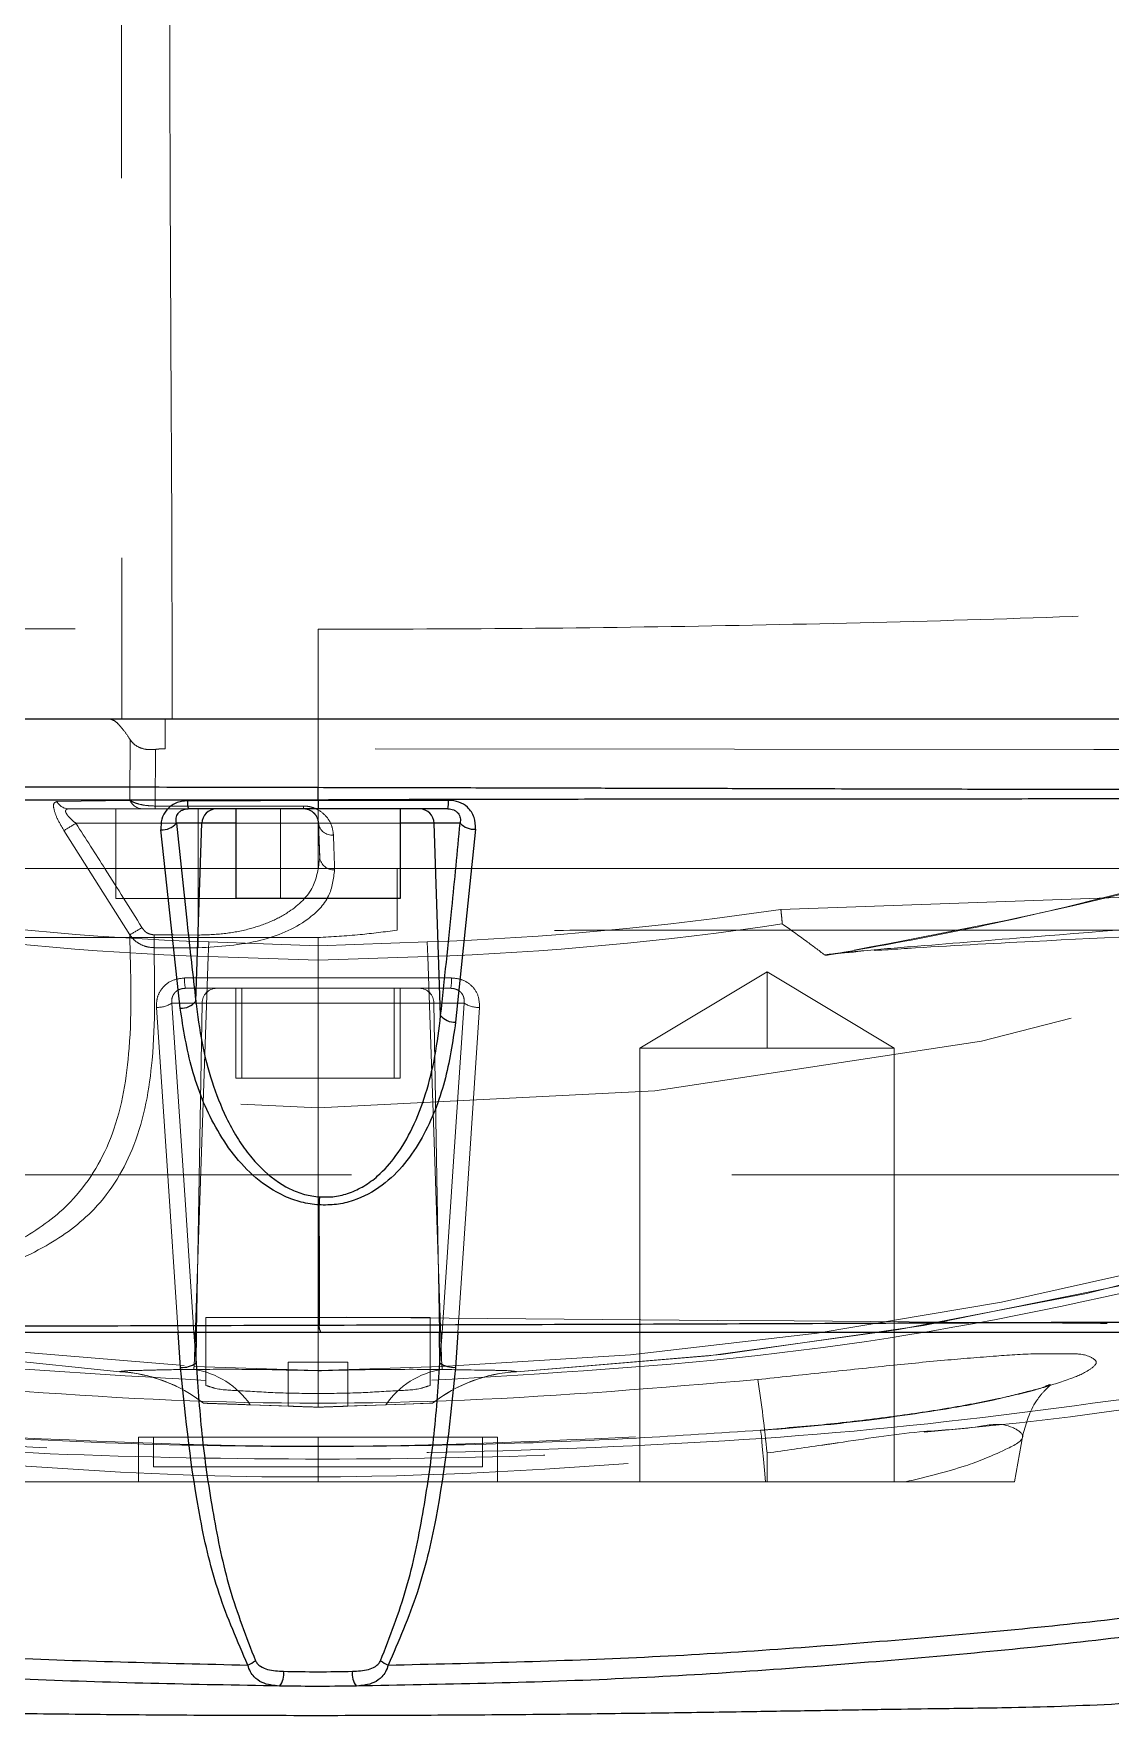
# Model space of a CAD drawing. Header units: millimetres. Extents: x 126 to 938, y 244 to 707.
# Drawn here: x 786.999 to 788.797, y 554.672 to 557.483 of the extents above; entities that cross this region are included whole.
import ezdxf

# ---------------------------------------------------------------- set-up
doc = ezdxf.new("R2010")
doc.units = ezdxf.units.MM
doc.linetypes.add('HIDDEN', pattern=[1.905, 1.27, -0.635])

msp = doc.modelspace()

# ---------------------------------------------------------------- linework, layer by layer
at = {"color": 7, "linetype": 'HIDDEN', "lineweight": 18}
for p, q in [((787.4737, 556.4873), (787.4737, 556.0873)), ((783.9387, 556.3373), (791.042, 556.3373)), ((786.217, 556.3373), (787.126, 556.3373)), ((787.126, 556.3373), (786.2428, 556.3373)), ((787.126, 556.3373), (787.1458, 556.3373)), ((787.2183, 556.3373), (787.1264, 556.3373)), ((787.2299, 556.3373), (787.1458, 556.3373)), ((787.2183, 556.2877), (787.2183, 556.3373)), ((790.7439, 556.3373), (787.2183, 556.3373)), ((787.2299, 556.3373), (790.7354, 556.3373)), ((787.1597, 556.3033), (787.1595, 556.2014)), ((787.2019, 556.1919), (787.2023, 556.2866)), ((787.1595, 556.2014), (787.0377, 556.1994)), ((787.2737, 556.1873), (787.0576, 556.1873)), ((787.0576, 556.1873), (787.1395, 556.1873)), ((787.1362, 556.1873), (787.1362, 556.0373)), ((787.4112, 556.1873), (787.1362, 556.1873)), ((787.1362, 556.1873), (787.1395, 556.1873)), ((787.1395, 556.1873), (787.1546, 556.1873)), ((787.1546, 556.1873), (787.1807, 556.1873)), ((787.1546, 556.1873), (787.4112, 556.1873)), ((787.2019, 556.1873), (787.1807, 556.1873)), ((787.2019, 556.1873), (787.4496, 556.1873)), ((787.257, 556.1873), (787.3038, 556.1873)), ((787.2737, 556.1873), (787.2737, 556.1631)), ((787.4496, 556.1873), (787.2737, 556.1873)), ((787.3038, 556.1873), (787.6436, 556.1873)), ((787.4531, 556.1873), (787.3362, 556.1873)), ((787.3362, 556.1873), (787.6112, 556.1873)), ((787.4112, 556.1873), (787.4112, 556.0373)), ((787.6112, 556.1873), (787.494, 556.1873)), ((787.6436, 556.1873), (787.6905, 556.1873)), ((787.0494, 556.151), (787.1592, 555.9768)), ((787.0693, 556.1631), (787.2737, 556.1631)), ((787.2737, 556.1631), (787.4746, 556.1631)), ((787.2737, 555.9763), (787.2737, 556.1631)), ((787.6112, 556.1631), (787.3362, 556.1631)), ((787.4766, 556.1058), (787.4746, 556.1631)), ((788.2468, 556.0192), (791.9549, 556.149)), ((784.0032, 556.0873), (787.4737, 556.0873)), ((787.4737, 556.0873), (791.0645, 556.0873)), ((787.6059, 556.0873), (791.3755, 556.0873)), ((787.4112, 556.0373), (787.1362, 556.0373)), ((787.1362, 556.0373), (787.4112, 556.0373)), ((787.3362, 556.0373), (787.6112, 556.0373)), ((787.4737, 555.9722), (787.4737, 555.9046)), ((787.2666, 555.2555), (787.2905, 555.9405)), ((787.2913, 555.9649), (787.2905, 555.9405)), ((787.2905, 555.9405), (787.4737, 555.9341)), ((787.2913, 555.9649), (787.4737, 555.9585)), ((787.4737, 555.9585), (787.6561, 555.9649)), ((787.4737, 555.9585), (787.4737, 555.9341)), ((787.4737, 555.9341), (787.6569, 555.9405)), ((787.6561, 555.9649), (787.6569, 555.9405)), ((787.6808, 555.2555), (787.6569, 555.9405)), ((787.4737, 555.2483), (787.4737, 555.9341)), ((788.2237, 555.9149), (788.0112, 555.7873)), ((788.2237, 555.9149), (788.2237, 555.7873)), ((788.2237, 555.9149), (788.2237, 555.7873)), ((788.4362, 555.7873), (788.2237, 555.9149)), ((787.2508, 555.9046), (787.4737, 555.9046)), ((787.4737, 555.8873), (787.2522, 555.8873)), ((787.2522, 555.8873), (787.3042, 555.8873)), ((787.3042, 555.8873), (787.6432, 555.8873)), ((787.6007, 555.8873), (787.3362, 555.8873)), ((787.3362, 555.8873), (787.3362, 555.7373)), ((787.3467, 555.8873), (787.3467, 555.7373)), ((787.3467, 555.8873), (787.6112, 555.8873)), ((787.4737, 555.9046), (787.6966, 555.9046)), ((787.4737, 555.9046), (787.4737, 555.8873)), ((787.6952, 555.8873), (787.4737, 555.8873)), ((787.6007, 555.8873), (787.6007, 555.7373)), ((787.6112, 555.7373), (787.6112, 555.8873)), ((787.6432, 555.8873), (787.6952, 555.8873)), ((787.2801, 555.8627), (787.2296, 555.8627)), ((787.2708, 555.3123), (787.2801, 555.8627)), ((787.6673, 555.8627), (787.2801, 555.8627)), ((787.7177, 555.8627), (787.6673, 555.8627)), ((787.6766, 555.3123), (787.6673, 555.8627)), ((788.2237, 555.7873), (788.0112, 555.7873)), ((788.0112, 555.7873), (788.0112, 555.0623)), ((788.0112, 555.7873), (788.2237, 555.7873)), ((788.4362, 555.7873), (788.2237, 555.7873)), ((788.2237, 555.7873), (788.4362, 555.7873)), ((788.4362, 555.7873), (788.4362, 555.0623)), ((787.6007, 555.7373), (787.3362, 555.7373)), ((787.3467, 555.7373), (787.6112, 555.7373)), ((789.4349, 555.5756), (785.4182, 555.5756)), ((787.2862, 555.3373), (787.6612, 555.3373)), ((787.2862, 555.2237), (787.2862, 555.3373)), ((787.2862, 555.3373), (787.2862, 555.2321)), ((787.6612, 555.3373), (787.2862, 555.3373)), ((787.6612, 555.2237), (787.6612, 555.3373)), ((787.6612, 555.2321), (787.6612, 555.3373)), ((785.9817, 555.3123), (790.7418, 555.3123)), ((787.4737, 555.2483), (787.2666, 555.2555)), ((787.5237, 555.2623), (787.4237, 555.2623)), ((787.4237, 555.2623), (787.4237, 555.189)), ((787.4237, 555.189), (787.4237, 555.2623)), ((787.4237, 555.2623), (787.5237, 555.2623)), ((787.6808, 555.2555), (787.4737, 555.2483)), ((787.4737, 555.2481), (787.4737, 555.2483)), ((787.4737, 555.1873), (787.4737, 555.2481)), ((787.5237, 555.189), (787.5237, 555.2623)), ((787.5237, 555.189), (787.5237, 555.2623)), ((787.2862, 555.2237), (787.2862, 555.2321)), ((787.6612, 555.2321), (787.6612, 555.2237)), ((787.4237, 555.189), (787.2824, 555.1939)), ((787.6651, 555.1939), (787.5237, 555.189)), ((787.1737, 555.1373), (787.4737, 555.1373)), ((787.1737, 555.1373), (787.1737, 555.0623)), ((787.1987, 555.1373), (787.4737, 555.1373)), ((787.1987, 555.1373), (787.1987, 555.0873)), ((787.4737, 555.1373), (787.4737, 555.0623)), ((787.4737, 555.1373), (787.4737, 555.0623)), ((787.7737, 555.1373), (787.4737, 555.1373)), ((787.4737, 555.0873), (787.4737, 555.1373)), ((787.4737, 555.0873), (787.4737, 555.1373)), ((787.7487, 555.1373), (787.4737, 555.1373)), ((787.7487, 555.0873), (787.7487, 555.1373)), ((787.7737, 555.0623), (787.7737, 555.1373)), ((788.6369, 555.0623), (788.6507, 555.1405)), ((788.2237, 555.1107), (788.2237, 555.0623)), ((787.1987, 555.0873), (787.4737, 555.0873)), ((787.7487, 555.0873), (787.4737, 555.0873)), ((788.2237, 555.0623), (786.7237, 555.0623)), ((786.7265, 555.0623), (788.2209, 555.0623)), ((787.1737, 555.0623), (787.4737, 555.0623)), ((787.7737, 555.0623), (787.4737, 555.0623)), ((788.4362, 555.0623), (788.0112, 555.0623)), ((788.0112, 555.0623), (788.4362, 555.0623)), ((788.2209, 555.0623), (788.4546, 555.0623)), ((788.2237, 555.0623), (788.6369, 555.0623))]:
    msp.add_line(p, q, dxfattribs=at)
at = {"color": 7, "linetype": 'Continuous', "lineweight": 25}
for p, q in [((791.0543, 556.3373), (783.9254, 556.3373)), ((787.4531, 556.1873), (787.257, 556.1873)), ((787.3362, 556.1873), (787.3362, 556.0373)), ((787.4738, 556.1873), (787.4531, 556.1873)), ((787.494, 556.1873), (787.4738, 556.1873)), ((787.6905, 556.1873), (787.494, 556.1873)), ((787.6112, 556.1873), (787.6112, 556.0373)), ((787.2435, 555.854), (787.2113, 556.1522)), ((787.2797, 556.1631), (787.2372, 556.1631)), ((787.2697, 555.8656), (787.2797, 556.1631)), ((787.3362, 556.1631), (787.2797, 556.1631)), ((787.6677, 556.1631), (787.6112, 556.1631)), ((787.7111, 556.1631), (787.6677, 556.1631)), ((787.6785, 555.8418), (787.6677, 556.1631)), ((787.7367, 556.1531), (787.7035, 555.8306)), ((787.6112, 556.0373), (787.3362, 556.0373)), ((787.4785, 555.3123), (784.7438, 555.3123)), ((787.2442, 555.2537), (787.2403, 555.3123)), ((787.2665, 555.3123), (787.27, 555.2609)), ((787.27, 555.2609), (787.2708, 555.3123)), ((790.5329, 555.3123), (787.4785, 555.3123)), ((787.6774, 555.2611), (787.6766, 555.3123)), ((787.6774, 555.2611), (787.6809, 555.3123)), ((787.7071, 555.3123), (787.7032, 555.2538))]:
    msp.add_line(p, q, dxfattribs=at)
at = {"color": 7, "linetype": 'HIDDEN', "lineweight": 18, "flags": 128}
for points in [[(790.7439, 556.2847), (788.7696, 556.2864), (787.2183, 556.2877)], [(787.4495, 556.1919), (787.3109, 556.1919), (787.2019, 556.1919)], [(787.6059, 556.0873), (787.6058, 556.0297), (787.6058, 556.0146), (787.6058, 555.9996), (787.6057, 555.9845)], [(787.2737, 555.9763), (787.2324, 555.9765), (787.1999, 555.9766)], [(787.1999, 555.9552), (787.2412, 555.955), (787.2736, 555.9549)], [(787.2403, 555.3123), (787.2216, 555.5907), (787.2038, 555.8555)], [(787.2296, 555.8627), (787.2522, 555.5257), (787.2665, 555.3123)], [(787.6809, 555.3123), (787.7, 555.598), (787.7177, 555.8627)], [(787.7436, 555.8555), (787.721, 555.5186), (787.7071, 555.3123)], [(787.3604, 555.1912), (787.4126, 555.1894), (787.4737, 555.1873)], [(787.4737, 555.1873), (787.5348, 555.1894), (787.587, 555.1912)], [(787.587, 555.1912), (787.62, 555.1924), (787.6449, 555.1932), (787.6601, 555.1938), (787.6651, 555.1939)], [(788.2209, 555.0623), (788.2193, 555.0822), (788.2178, 555.1002), (788.2164, 555.1159), (788.2152, 555.129), (788.2142, 555.139), (788.2134, 555.1457), (788.2129, 555.1491), (788.2126, 555.1491)]]:
    msp.add_lwpolyline(points, dxfattribs=at)
at = {"color": 7, "linetype": 'Continuous', "lineweight": 25, "flags": 128}
for points in [[(787.4737, 556.2017), (787.4738, 556.2121), (787.4738, 556.2232)], [(787.2557, 556.2006), (787.3776, 556.2012), (787.4737, 556.2017)], [(787.4737, 556.2017), (787.5961, 556.2015), (787.6919, 556.2014)]]:
    msp.add_lwpolyline(points, dxfattribs=at)
at = {"color": 7, "linetype": 'HIDDEN', "lineweight": 18}
for centre, radius, start, end in [((787.4737, 561.1873), 5.5, 90, 270), ((787.4737, 561.1873), 5.5, 90, 270), ((787.4737, 561.1873), 5.5, 270, 90), ((787.4737, 561.1873), 5.5, 270, 90), ((787.4737, 561.1872), 5.95, 181.9999, 266.80843), ((787.4737, 561.1872), 5.95, 181.99983, 266.80851), ((787.4737, 561.1873), 5.9354, 182.00006, 268), ((787.4737, 561.1872), 5.95, 273.19163, 325.36907), ((787.4737, 561.1873), 5.95, 273.19165, 322.2359), ((787.4737, 561.1873), 5.9354, 272.00002, 320.13607), ((787.058, 556.2102), 0.023, 207.9719, 269.169), ((787.1811, 556.2107), 0.0234, 203.2468, 269.1576), ((787.4277, 556.1907), 0.2258, 179.7018, 180.8843), ((787.6778, 556.1908), 0.2282, 179.7046, 180.8793), ((787.4496, 556.1623), 0.025, 1.9914, 90.011), ((786.8661, 556.4743), 0.3716, 299.5519, 303.1489), ((787.4974, 556.1662), 0.023, 187.5771, 275.2838), ((787.4996, 556.1086), 0.0232, 186.796, 274.6625), ((787.4736, 561.1857), 5.224, 261.491, 268.0011), ((787.4739, 561.1857), 5.224, 271.9989, 278.509), ((787.4736, 561.1864), 5.2492, 261.5054, 268.0008), ((786.9934, 556.2845), 0.3495, 298.306, 302.1861), ((767.155, 556.044), 20.045, 359.74614, 359.80736), ((767.4252, 556.0429), 19.8487, 359.74579, 359.80759), ((787.4738, 561.1864), 5.2492, 271.9992, 278.4946), ((787.3154, 555.9012), 0.0647, 176.9423, 192.4026), ((787.3047, 555.8627), 0.0246, 90.9658, 180.0299), ((787.6427, 555.8627), 0.0246, 359.9701, 89.0342), ((787.6341, 555.9011), 0.0627, 347.2208, 3.1998), ((787.2059, 555.8977), 0.0423, 267.0634, 304.0938), ((787.7414, 555.8977), 0.0423, 235.9322, 272.9761), ((787.1282, 554.9972), 0.25, 51.918, 86.8088), ((787.1285, 554.9968), 0.2501, 52.0288, 86.8024), ((787.1285, 554.9968), 0.2501, 52.0288, 86.8024), ((786.8471, 555.2676), 0.4197, 357.6443, 358.3413), ((787.2454, 555.1127), 0.1393, 34.3105, 81.3229), ((787.702, 555.1127), 0.1393, 98.6811, 145.6855), ((787.8193, 554.9971), 0.25, 93.1928, 128.0803), ((787.8189, 554.9968), 0.2501, 93.1976, 127.9712), ((787.8189, 554.9968), 0.2501, 93.1976, 127.9712), ((788.1003, 555.2676), 0.4197, 181.6587, 182.3557), ((786.3697, 554.9381), 1.862, 5.3172, 9.1259)]:
    msp.add_arc(centre, radius, start, end, dxfattribs=at)
at = {"color": 7, "linetype": 'Continuous', "lineweight": 25}
for centre, radius, start, end in [((787.299, 556.1983), 0.0433, 177.0199, 194.8168), ((787.6439, 556.1989), 0.048, 346.0014, 3.0222), ((787.3043, 556.1627), 0.0246, 90.9582, 179.0135), ((787.6432, 556.1627), 0.0245, 0.9704, 89.0579), ((787.2129, 556.1846), 0.0324, 267.0815, 318.5174), ((787.735, 556.1864), 0.0333, 224.1642, 273.0193), ((787.2451, 555.8857), 0.0317, 267.0019, 320.6933), ((787.7025, 555.8619), 0.0313, 219.9561, 271.8023), ((787.2463, 555.2957), 0.0421, 267.1312, 304.1631), ((787.7011, 555.2959), 0.0421, 235.8698, 272.8742), ((787.3181, 554.8392), 0.0913, 294.838, 304.045), ((787.6301, 554.8406), 0.0929, 236.0327, 245.0843), ((787.3852, 554.7411), 0.0314, 320.7946, 8.6057), ((787.5622, 554.7411), 0.0314, 171.3943, 219.2054)]:
    msp.add_arc(centre, radius, start, end, dxfattribs=at)
at = {"color": 7, "linetype": 'HIDDEN', "lineweight": 18}
for points, knots in [([(793.439, 560.8931), (793.4252, 560.712), (793.3976, 560.3497), (793.2937, 559.8137), (793.1447, 559.2888), (792.9472, 558.7796), (792.7057, 558.2929), (792.4223, 557.8326), (792.1003, 557.4018), (791.7405, 557.0011), (791.3427, 556.6315), (790.9093, 556.2969), (790.4405, 555.9995), (789.9352, 555.7417), (789.3938, 555.529), (788.8261, 555.3706), (788.2459, 555.2662), (787.8561, 555.2435), (787.6612, 555.2321)], [0, 0, 0, 0, 0.061266, 0.122548, 0.183856, 0.245203, 0.306595, 0.366948, 0.427369, 0.487864, 0.548446, 0.610363, 0.672391, 0.735529, 0.801529, 0.86833, 0.934165, 1, 1, 1, 1]), ([(787.2862, 555.2321), (787.107, 555.2422), (786.7487, 555.2622), (786.2149, 555.3517), (785.6893, 555.4868), (785.1825, 555.6697), (784.7083, 555.891), (784.2686, 556.1451), (783.8593, 556.4292), (783.4757, 556.7458), (783.0979, 557.1148), (782.735, 557.5402), (782.3981, 558.0244), (782.1109, 558.539), (781.877, 559.0789), (781.6933, 559.6383), (781.6185, 560.0228), (781.5811, 560.215)], [0, 0, 0, 0, 0.065567, 0.131071, 0.19746, 0.263689, 0.327713, 0.388478, 0.449099, 0.509625, 0.570066, 0.641911, 0.713662, 0.78533, 0.856935, 0.928486, 1, 1, 1, 1]), ([(787.143, 558.5115), (787.1431, 558.5029), (787.1435, 558.4766), (787.1432, 558.4239), (787.1436, 558.3454), (787.144, 558.2288), (787.1444, 558.0743), (787.1449, 557.8839), (787.1452, 557.6598), (787.1455, 557.407), (787.1458, 557.1311), (787.146, 556.8552), (787.1463, 556.5904), (787.146, 556.419), (787.1458, 556.3373)], [0, 0, 0, 0, 0.011847, 0.036325, 0.072736, 0.120075, 0.197292, 0.285829, 0.382776, 0.506523, 0.634659, 0.763466, 0.887254, 1, 1, 1, 1]), ([(787.2299, 556.3373), (787.2299, 556.4207), (787.23, 556.5945), (787.2284, 556.8609), (787.2271, 557.1349), (787.2262, 557.4063), (787.2255, 557.6533), (787.2247, 557.8713), (787.2234, 558.056), (787.2217, 558.2056), (787.2198, 558.3188), (787.2176, 558.3954), (787.2165, 558.4475), (787.2141, 558.4739), (787.2133, 558.4827)], [0, 0, 0, 0, 0.11667, 0.242961, 0.372472, 0.49991, 0.622331, 0.717817, 0.804795, 0.880564, 0.92705, 0.963059, 0.987641, 1, 1, 1, 1]), ([(788.3242, 555.9427), (788.399, 555.9559), (788.5449, 555.9817), (788.7616, 556.0314), (788.9698, 556.0872), (789.1713, 556.1499), (789.3731, 556.221), (789.5876, 556.3064), (789.855, 556.4272), (790.1622, 556.5888), (790.5012, 556.8012), (790.817, 557.0322), (791.0116, 557.2052), (791.1022, 557.2858)], [0, 0, 0, 0, 0.072761, 0.142059, 0.212985, 0.279334, 0.344309, 0.418057, 0.500584, 0.625552, 0.750447, 0.883829, 1, 1, 1, 1]), ([(791.1064, 557.2847), (790.9744, 557.1694), (790.7104, 556.9388), (790.2723, 556.6465), (789.8096, 556.3958), (789.3234, 556.1937), (788.8422, 556.041), (788.5194, 555.9797), (788.369, 555.9511)], [0, 0, 0, 0, 0.170166, 0.340315, 0.51055, 0.680901, 0.851302, 1, 1, 1, 1]), ([(787.4737, 556.4873), (787.5949, 556.4876), (787.8369, 556.4883), (788.1984, 556.4937), (788.556, 556.5023), (788.8711, 556.5133), (789.1437, 556.5253), (789.3748, 556.5374), (789.6011, 556.5512), (789.8215, 556.5667), (790.0345, 556.584), (790.2698, 556.6058), (790.5233, 556.6336), (790.7271, 556.661), (790.8535, 556.6808), (790.9086, 556.6899), (790.9622, 556.6992), (791.014, 556.7088), (791.064, 556.7187), (791.1032, 556.7268), (791.1257, 556.7319), (791.1321, 556.7334)], [0, 0, 0, 0, 0.098987, 0.197741, 0.295435, 0.391239, 0.455283, 0.518409, 0.580285, 0.640569, 0.698898, 0.754916, 0.833578, 0.907262, 0.922888, 0.938121, 0.95293, 0.967294, 0.981182, 0.994562, 1, 1, 1, 1]), ([(783.8931, 556.4876), (783.9178, 556.4877), (783.9846, 556.4879), (784.0968, 556.488), (784.2181, 556.4881), (784.3405, 556.4881), (784.4633, 556.4881), (784.6086, 556.4879), (784.7615, 556.488), (784.9358, 556.4879), (785.1239, 556.4876), (785.3239, 556.4872), (785.5319, 556.4869), (785.7274, 556.4868), (785.9138, 556.4869), (786.0974, 556.4872), (786.2933, 556.4878), (786.4944, 556.4883), (786.6831, 556.4886), (786.8725, 556.4885), (787.0716, 556.4881), (787.2755, 556.4874), (787.4087, 556.4873), (787.4737, 556.4873)], [0, 0, 0, 0, 0.020708, 0.055998, 0.094029, 0.122297, 0.158586, 0.19689, 0.244045, 0.28665, 0.342915, 0.401716, 0.454162, 0.517215, 0.56553, 0.610265, 0.671061, 0.72971, 0.778757, 0.829168, 0.888396, 0.945576, 1, 1, 1, 1]), ([(787.1597, 556.3033), (787.1564, 556.3083), (787.1505, 556.3172), (787.1414, 556.3277), (787.1339, 556.335), (787.1285, 556.3366), (787.1264, 556.3373)], [0, 0, 0, 0, 0.368772, 0.656379, 0.863905, 1, 1, 1, 1]), ([(787.2023, 556.2866), (787.1981, 556.2863), (787.1898, 556.2857), (787.1778, 556.2884), (787.1669, 556.2939), (787.162, 556.3003), (787.1597, 556.3033)], [0, 0, 0, 0, 0.262322, 0.509708, 0.760176, 1, 1, 1, 1]), ([(787.2183, 556.2877), (787.2153, 556.2877), (787.21, 556.2876), (787.2046, 556.2869), (787.2023, 556.2866)], [0, 0, 0, 0, 0.560205, 1, 1, 1, 1]), ([(787.0494, 556.151), (787.0455, 556.1575), (787.0385, 556.1692), (787.033, 556.1836), (787.0309, 556.1966), (787.0358, 556.1986), (787.0377, 556.1994)], [0, 0, 0, 0, 0.404056, 0.736669, 0.89766, 1, 1, 1, 1]), ([(787.1595, 556.2014), (787.1616, 556.2003), (787.1665, 556.1975), (787.1758, 556.1947), (787.1878, 556.1924), (787.1969, 556.1921), (787.2019, 556.1919)], [0, 0, 0, 0, 0.163473, 0.3785712, 0.6593603, 1, 1, 1, 1]), ([(787.0576, 556.1873), (787.0565, 556.1872), (787.0546, 556.1871), (787.0522, 556.1855), (787.0519, 556.1826), (787.0533, 556.1794), (787.0559, 556.1756), (787.0611, 556.1699), (787.0659, 556.1659), (787.0693, 556.1631)], [0, 0, 0, 0, 0.095388, 0.16222, 0.231709, 0.330067, 0.457474, 0.623689, 1, 1, 1, 1]), ([(787.4995, 556.1432), (787.4989, 556.1483), (787.4976, 556.1589), (787.4889, 556.1743), (787.4764, 556.1851), (787.4644, 556.1899), (787.4562, 556.1917), (787.4518, 556.1918), (787.4495, 556.1919)], [0, 0, 0, 0, 0.198279, 0.414798, 0.672782, 0.828125, 0.912423, 1, 1, 1, 1]), ([(787.4746, 556.1631), (787.4734, 556.1684), (787.4715, 556.177), (787.4628, 556.184), (787.4568, 556.1863), (787.4527, 556.1871), (787.4506, 556.1872), (787.4496, 556.1873)], [0, 0, 0, 0, 0.410296, 0.669983, 0.836097, 0.918381, 1, 1, 1, 1]), ([(787.1796, 555.9887), (787.1592, 556.0214), (787.1228, 556.0797), (787.0857, 556.1376), (787.0693, 556.1631)], [0, 0, 0, 0, 0.560011, 1, 1, 1, 1]), ([(787.4746, 556.1631), (787.4749, 556.1523), (787.4756, 556.1332), (787.4763, 556.1141), (787.4766, 556.1058)], [0, 0, 0, 0, 0.566998, 1, 1, 1, 1]), ([(787.5015, 556.0854), (787.5011, 556.0961), (787.5005, 556.1154), (787.4998, 556.1346), (787.4995, 556.1432)], [0, 0, 0, 0, 0.552963, 1, 1, 1, 1]), ([(784.7412, 555.5808), (784.8314, 555.5433), (785.0149, 555.4672), (785.2992, 555.3702), (785.6391, 555.2734), (786.0349, 555.1898), (786.4868, 555.1408), (786.9408, 555.1102), (787.3958, 555.0978), (787.8509, 555.1036), (788.3054, 555.1291), (788.7595, 555.1682), (789.2079, 555.2477), (789.6456, 555.3658), (789.9984, 555.492), (790.2704, 555.6077), (790.4681, 555.6993), (790.6561, 555.791), (790.808, 555.8685), (790.9221, 555.9277), (791.0031, 555.9696), (791.0757, 556.0072), (791.16, 556.0488), (791.2403, 556.0914), (791.3049, 556.1068), (791.3276, 556.1123)], [0, 0, 0, 0, 0.042869, 0.087208, 0.131759, 0.19799, 0.264475, 0.331157, 0.397714, 0.464253, 0.530881, 0.597534, 0.664246, 0.730468, 0.796358, 0.828538, 0.860234, 0.892005, 0.920352, 0.935089, 0.948451, 0.960407, 0.970931, 0.989782, 1, 1, 1, 1]), ([(784.6223, 556.0873), (784.6167, 556.0873), (784.5865, 556.0873), (784.5258, 556.0873), (784.4151, 556.0873), (784.2769, 556.0873), (784.1382, 556.0873), (784.0156, 556.0873), (783.9078, 556.0873), (783.8095, 556.0873), (783.7295, 556.0873), (783.6949, 556.0873), (783.6612, 556.0873), (783.7104, 556.0873), (783.7425, 556.0873), (783.8408, 556.0873), (783.9697, 556.0873), (784.1571, 556.0873), (784.3599, 556.0873), (784.574, 556.0873), (784.7877, 556.0873), (785.0185, 556.0873), (785.2955, 556.0873), (785.6223, 556.0873), (785.9991, 556.0873), (786.3557, 556.0873), (786.6858, 556.0873), (786.9874, 556.0873), (787.2947, 556.0873), (787.502, 556.0873), (787.6059, 556.0873)], [0, 0, 0, 0, 0.003482, 0.018505, 0.037221, 0.071408, 0.103333, 0.122299, 0.146739, 0.169087, 0.183811, 0.19311, 0.194895, 0.199171, 0.209155, 0.224954, 0.253478, 0.291503, 0.338513, 0.378435, 0.422738, 0.46967, 0.520044, 0.592664, 0.670211, 0.751215, 0.811491, 0.872781, 0.936255, 1, 1, 1, 1]), ([(787.2736, 555.9549), (787.3089, 555.957), (787.373, 555.9609), (787.4492, 555.9925), (787.4953, 556.0374), (787.4995, 556.0702), (787.5015, 556.0854)], [0, 0, 0, 0, 0.3659498, 0.6640602, 0.8440819, 1, 1, 1, 1]), ([(787.4766, 556.1058), (787.4744, 556.0889), (787.4697, 556.0525), (787.4323, 556.0179), (787.3941, 555.9975), (787.3574, 555.9853), (787.3169, 555.9776), (787.2882, 555.9767), (787.2737, 555.9763)], [0, 0, 0, 0, 0.187493, 0.403435, 0.536666, 0.677413, 0.836656, 1, 1, 1, 1]), ([(788.3695, 555.9485), (788.3749, 555.949), (788.4101, 555.9525), (788.5082, 555.9604), (788.7297, 555.9784), (789.0671, 556.0051), (789.457, 556.0355), (789.7182, 556.0546), (789.8335, 556.063)], [0, 0, 0, 0, 0.011028, 0.072204, 0.201144, 0.464938, 0.763865, 1, 1, 1, 1]), ([(788.2492, 555.9948), (788.2488, 555.9994), (788.248, 556.0075), (788.2472, 556.0157), (788.2468, 556.0192)], [0, 0, 0, 0, 0.5599889, 1, 1, 1, 1]), ([(789.6716, 556.011), (789.5944, 556.008), (789.3874, 555.9998), (789.0526, 555.9848), (788.7254, 555.9688), (788.4992, 555.9569), (788.4009, 555.9502), (788.3721, 555.9482)], [0, 0, 0, 0, 0.1782532, 0.4776643, 0.7727571, 0.9335721, 1, 1, 1, 1]), ([(787.4737, 555.9722), (787.3072, 555.9722), (786.9778, 555.9722), (786.4896, 555.9722), (786.0555, 555.9723), (785.6776, 555.9724), (785.358, 555.9725), (785.0588, 555.9726), (784.7583, 555.9728), (784.4674, 555.973), (784.2396, 555.9732), (784.1198, 555.9733), (784.0908, 555.9734)], [0, 0, 0, 0, 0.147634, 0.292184, 0.432868, 0.532672, 0.627278, 0.716298, 0.798007, 0.893769, 0.974297, 1, 1, 1, 1]), ([(787.1592, 555.9768), (787.1611, 555.9135), (787.1645, 555.8015), (787.1401, 555.6475), (787.0763, 555.5367), (786.9839, 555.4665), (786.8736, 555.419), (786.7354, 555.3828), (786.6331, 555.3672), (786.5774, 555.3587)], [0, 0, 0, 0, 0.191805, 0.339744, 0.466925, 0.568162, 0.686248, 0.829292, 1, 1, 1, 1]), ([(787.1999, 555.9552), (787.1958, 555.9555), (787.1876, 555.9561), (787.1763, 555.9608), (787.1665, 555.9676), (787.1616, 555.9737), (787.1592, 555.9768)], [0, 0, 0, 0, 0.25695, 0.510455, 0.758201, 1, 1, 1, 1]), ([(787.1796, 555.9887), (787.181, 555.9868), (787.1837, 555.9831), (787.1904, 555.978), (787.1963, 555.9771), (787.1999, 555.9766)], [0, 0, 0, 0, 0.281794, 0.562021, 1, 1, 1, 1]), ([(787.6058, 555.9844), (787.5852, 555.9817), (787.5413, 555.976), (787.4971, 555.9735), (787.4737, 555.9722)], [0, 0, 0, 0, 0.4697485, 1, 1, 1, 1]), ([(787.6057, 555.9845), (787.6057, 555.9845), (787.6058, 555.9845), (787.6058, 555.9844), (787.6058, 555.9844)], [0, 0, 0, 0, 0.5355321, 1, 1, 1, 1]), ([(791.0439, 555.9851), (791.0285, 555.9851), (790.9952, 555.9851), (790.9432, 555.985), (790.8813, 555.9851), (790.8041, 555.9849), (790.6887, 555.985), (790.5401, 555.9849), (790.3544, 555.9848), (790.1504, 555.9848), (789.895, 555.9847), (789.588, 555.9845), (789.2283, 555.9848), (788.9217, 555.9845), (788.6793, 555.9846), (788.5062, 555.9846), (788.3285, 555.9845), (788.1491, 555.9845), (787.9715, 555.9845), (787.791, 555.9838), (787.67, 555.9842), (787.6058, 555.9844)], [0, 0, 0, 0, 0.013433, 0.029053, 0.04537, 0.067381, 0.096479, 0.146031, 0.197064, 0.258498, 0.32409, 0.419873, 0.526383, 0.637952, 0.687435, 0.737868, 0.789046, 0.842495, 0.894391, 0.944023, 1, 1, 1, 1]), ([(788.2492, 555.9948), (788.2627, 555.9853), (788.2866, 555.9684), (788.3099, 555.9507), (788.32, 555.9431)], [0, 0, 0, 0, 0.566698, 1, 1, 1, 1]), ([(786.6041, 555.3463), (786.6604, 555.3545), (786.764, 555.3695), (786.9041, 555.4042), (787.0164, 555.4503), (787.1108, 555.5191), (787.1765, 555.6288), (787.2031, 555.7815), (787.201, 555.8926), (787.1999, 555.9552)], [0, 0, 0, 0, 0.171904, 0.31643, 0.435571, 0.537253, 0.664134, 0.810742, 1, 1, 1, 1]), ([(788.3721, 555.9482), (788.362, 555.9475), (788.3446, 555.9463), (788.3272, 555.944), (788.32, 555.9431)], [0, 0, 0, 0, 0.579683, 1, 1, 1, 1]), ([(788.32, 555.9431), (788.3204, 555.9429), (788.3218, 555.9425), (788.3233, 555.9426), (788.3242, 555.9427)], [0, 0, 0, 0, 0.320979, 1, 1, 1, 1]), ([(788.3242, 555.9427), (788.3246, 555.943), (788.3264, 555.9441), (788.3339, 555.9444), (788.3483, 555.9468), (788.3615, 555.9479), (788.3695, 555.9485)], [0, 0, 0, 0, 0.030291, 0.135394, 0.475859, 1, 1, 1, 1]), ([(787.2508, 555.9046), (787.2434, 555.9037), (787.2289, 555.9019), (787.2129, 555.8886), (787.2043, 555.8721), (787.2039, 555.861), (787.2038, 555.8555)], [0, 0, 0, 0, 0.287067, 0.566487, 0.783374, 1, 1, 1, 1]), ([(787.2296, 555.8627), (787.2295, 555.8658), (787.2293, 555.8705), (787.2318, 555.8763), (787.2345, 555.8801), (787.238, 555.8832), (787.2423, 555.8855), (787.2471, 555.887), (787.2505, 555.8872), (787.2522, 555.8873)], [0, 0, 0, 0, 0.243071, 0.366044, 0.484627, 0.608469, 0.734926, 0.863898, 1, 1, 1, 1]), ([(787.6952, 555.8873), (787.6969, 555.8872), (787.7003, 555.887), (787.7051, 555.8855), (787.7094, 555.8832), (787.7129, 555.8801), (787.7156, 555.8763), (787.718, 555.8705), (787.7178, 555.8658), (787.7177, 555.8627)], [0, 0, 0, 0, 0.136451, 0.265158, 0.391651, 0.515396, 0.634011, 0.757018, 1, 1, 1, 1]), ([(787.7436, 555.8555), (787.7432, 555.8626), (787.7424, 555.8768), (787.73, 555.8933), (787.7139, 555.903), (787.7024, 555.9041), (787.6966, 555.9046)], [0, 0, 0, 0, 0.27514, 0.551216, 0.773526, 1, 1, 1, 1]), ([(788.9203, 555.2146), (788.7574, 555.1921), (788.431, 555.147), (787.9368, 555.1167), (787.4414, 555.1057), (786.938, 555.1195), (786.4293, 555.1569), (785.9156, 555.2227), (785.5839, 555.3149), (785.4182, 555.361)], [0, 0, 0, 0, 0.139745, 0.279978, 0.420446, 0.56089, 0.707749, 0.854006, 1, 1, 1, 1]), ([(790.6969, 555.3152), (790.0156, 555.3191), (788.6514, 555.3271), (787.2871, 555.3399), (786.6041, 555.3463)], [0, 0, 0, 0, 0.499363, 1, 1, 1, 1]), ([(788.2126, 555.1491), (788.2494, 555.152), (788.3214, 555.1579), (788.4257, 555.1701), (788.5214, 555.1842), (788.6055, 555.2001), (788.6735, 555.2156), (788.7265, 555.2333), (788.7554, 555.2441), (788.7793, 555.2626), (788.7553, 555.2769), (788.7245, 555.2757), (788.6711, 555.2774), (788.6015, 555.2725), (788.5164, 555.2656), (788.42, 555.2559), (788.316, 555.2449), (788.2445, 555.2373), (788.2082, 555.2334)], [0, 0, 0, 0, 0.096504, 0.188491, 0.27403, 0.349047, 0.411067, 0.458129, 0.488852, 0.503322, 0.515481, 0.543989, 0.589871, 0.651537, 0.727087, 0.812288, 0.904678, 1, 1, 1, 1]), ([(787.2664, 555.2504), (787.2483, 555.2502), (787.2169, 555.2499), (787.1778, 555.2486), (787.1544, 555.2485), (787.1444, 555.2471), (787.1421, 555.2468)], [0, 0, 0, 0, 0.437097, 0.75666, 0.944061, 1, 1, 1, 1]), ([(787.1421, 555.2468), (787.1422, 555.2467), (787.1423, 555.2466), (787.1424, 555.2465), (787.1424, 555.2465)], [0, 0, 0, 0, 0.803204, 1, 1, 1, 1]), ([(787.4737, 555.2481), (787.433, 555.2491), (787.3639, 555.2509), (787.2948, 555.2505), (787.2664, 555.2504)], [0, 0, 0, 0, 0.5894306, 1, 1, 1, 1]), ([(787.681, 555.2504), (787.6442, 555.2505), (787.5751, 555.2508), (787.506, 555.2489), (787.4737, 555.2481)], [0, 0, 0, 0, 0.532804, 1, 1, 1, 1]), ([(787.8053, 555.2468), (787.8024, 555.2471), (787.7898, 555.2487), (787.7482, 555.2489), (787.7097, 555.2498), (787.681, 555.2504)], [0, 0, 0, 0, 0.071271, 0.307165, 1, 1, 1, 1]), ([(787.805, 555.2465), (787.805, 555.2465), (787.8051, 555.2466), (787.8053, 555.2467), (787.8053, 555.2468)], [0, 0, 0, 0, 0.327976, 1, 1, 1, 1]), ([(788.2082, 555.2334), (788.0451, 555.2197), (787.7193, 555.1923), (787.2281, 555.1923), (786.9023, 555.2197), (786.7393, 555.2334)], [0, 0, 0, 0, 0.333603, 0.666397, 1, 1, 1, 1]), ([(787.6612, 555.2237), (787.6565, 555.2221), (787.6389, 555.216), (787.5995, 555.2148), (787.542, 555.2106), (787.4738, 555.2101), (787.4056, 555.2106), (787.348, 555.2148), (787.3086, 555.216), (787.2909, 555.2221), (787.2862, 555.2237)], [0, 0, 0, 0, 0.039679, 0.147969, 0.309343, 0.499653, 0.69009, 0.851778, 0.960261, 1, 1, 1, 1]), ([(788.6508, 555.141), (788.6565, 555.1606), (788.664, 555.1866), (788.6844, 555.2122), (788.6919, 555.219), (788.6992, 555.2267), (788.6813, 555.2185), (788.6626, 555.215), (788.6041, 555.1983), (788.516, 555.1828), (788.4112, 555.1672), (788.3057, 555.1557), (788.2451, 555.1509), (788.213, 555.1483)], [0, 0, 0, 0, 0.103806, 0.138124, 0.158349, 0.164464, 0.178927, 0.213818, 0.301961, 0.456502, 0.68987, 0.835736, 1, 1, 1, 1]), ([(787.2824, 555.1939), (787.284, 555.1939), (787.2908, 555.1936), (787.3058, 555.1931), (787.3301, 555.1923), (787.3494, 555.1916), (787.3604, 555.1912)], [0, 0, 0, 0, 0.064141, 0.258857, 0.577276, 1, 1, 1, 1]), ([(787.4737, 555.1873), (787.4668, 555.1875), (787.4539, 555.1879), (787.4382, 555.1885), (787.4284, 555.1888), (787.4246, 555.189), (787.4237, 555.189)], [0, 0, 0, 0, 0.412256, 0.773726, 0.946351, 1, 1, 1, 1]), ([(787.5237, 555.189), (787.5222, 555.1889), (787.5161, 555.1887), (787.5048, 555.1883), (787.4897, 555.1878), (787.4791, 555.1874), (787.4737, 555.1873)], [0, 0, 0, 0, 0.088698, 0.366479, 0.676442, 1, 1, 1, 1]), ([(788.2237, 555.1107), (788.2542, 555.115), (788.2938, 555.1207), (788.3786, 555.1328), (788.4653, 555.1475), (788.5639, 555.1504), (788.6209, 555.1636), (788.6623, 555.1361), (788.6037, 555.1073), (788.5498, 555.0856), (788.4898, 555.0709), (788.4546, 555.0623)], [0, 0, 0, 0, 0.142886, 0.185069, 0.397038, 0.550315, 0.638161, 0.670794, 0.726401, 0.839369, 1, 1, 1, 1]), ([(788.2129, 555.1488), (788.1439, 555.1442), (787.9913, 555.1338), (787.7399, 555.1239), (787.4441, 555.12), (787.1038, 555.1256), (786.8626, 555.1408), (786.7345, 555.1488)], [0, 0, 0, 0, 0.140162, 0.31016, 0.509996, 0.739831, 1, 1, 1, 1]), ([(786.7348, 555.1491), (786.9811, 555.1355), (787.4737, 555.1084), (787.9663, 555.1355), (788.2126, 555.1491)], [0, 0, 0, 0, 0.499996, 1, 1, 1, 1]), ([(786.7237, 555.1107), (786.8636, 555.0984), (787.143, 555.0739), (787.6444, 555.0651), (788.0039, 555.0934), (788.2237, 555.1107)], [0, 0, 0, 0, 0.280354, 0.559942, 1, 1, 1, 1])]:
    msp.add_open_spline(points, degree=3, knots=knots, dxfattribs=at)
at = {"color": 7, "linetype": 'Continuous', "lineweight": 25}
for points, knots in [([(783.9429, 556.2269), (783.9515, 556.227), (783.9738, 556.2273), (784.0167, 556.2275), (784.0588, 556.2277), (784.0958, 556.2278), (784.1216, 556.2279), (784.1501, 556.2279), (784.1815, 556.228), (784.216, 556.228), (784.2538, 556.2281), (784.295, 556.2282), (784.3366, 556.2282), (784.381, 556.2283), (784.431, 556.2283), (784.4931, 556.2283), (784.5688, 556.2283), (784.6496, 556.2283), (784.7355, 556.2283), (784.8285, 556.2284), (784.9322, 556.2285), (785.0359, 556.2286), (785.1379, 556.2287), (785.2494, 556.2285), (785.3879, 556.2282), (785.557, 556.2278), (785.7413, 556.2272), (785.9218, 556.2267), (786.0806, 556.2263), (786.314, 556.2257), (786.6339, 556.225), (787.0508, 556.2241), (787.3321, 556.2235), (787.4738, 556.2232)], [0, 0, 0, 0, 0.007293, 0.0189376, 0.0365073, 0.043074, 0.0503598, 0.0584153, 0.0672913, 0.0770417, 0.0877171, 0.099375, 0.1120661, 0.1230521, 0.1371037, 0.1545686, 0.1758486, 0.2013826, 0.2232466, 0.2487806, 0.2803816, 0.3114052, 0.3368378, 0.3671018, 0.4060899, 0.4545549, 0.5107751, 0.5626704, 0.6078774, 0.6457446, 0.7609871, 0.879636, 1, 1, 1, 1]), ([(787.4738, 556.2232), (787.5228, 556.2231), (787.6162, 556.2229), (787.7495, 556.2226), (787.8691, 556.2223), (787.975, 556.222), (788.0671, 556.2218), (788.1646, 556.2215), (788.2893, 556.2211), (788.438, 556.2207), (788.589, 556.2203), (788.7178, 556.22), (788.838, 556.2198), (788.9597, 556.2197), (789.0923, 556.2196), (789.2319, 556.2197), (789.3685, 556.2198), (789.476, 556.22), (789.5534, 556.2199), (789.6086, 556.2199), (789.6662, 556.2198), (789.7259, 556.2196), (789.7876, 556.2194), (789.8511, 556.2191), (789.9161, 556.2189), (789.9817, 556.2185), (790.0566, 556.2182), (790.1458, 556.2181), (790.2425, 556.2182), (790.3311, 556.2181), (790.3984, 556.218), (790.4523, 556.2178), (790.5045, 556.2176), (790.5629, 556.2172), (790.6211, 556.2169), (790.6726, 556.2166), (790.7161, 556.2164), (790.7573, 556.2162), (790.7963, 556.2161), (790.8332, 556.2161), (790.864, 556.216), (790.8894, 556.2161), (790.9146, 556.2159), (790.9455, 556.2157), (790.975, 556.2155), (790.9971, 556.2152), (791.0092, 556.2151), (791.0182, 556.215), (791.0252, 556.215), (791.0304, 556.215), (791.0341, 556.2151), (791.0363, 556.2152), (791.0374, 556.2153), (791.0377, 556.2154)], [0, 0, 0, 0, 0.0412452, 0.0786573, 0.1122127, 0.1419083, 0.1677539, 0.1897864, 0.2239841, 0.2726716, 0.3149839, 0.3510614, 0.381088, 0.4161953, 0.4534902, 0.4927385, 0.5336658, 0.5684588, 0.5832664, 0.5987764, 0.614942, 0.6317164, 0.6490494, 0.6668808, 0.6851505, 0.7037915, 0.7221079, 0.7481943, 0.7788965, 0.803471, 0.8227807, 0.8355681, 0.848874, 0.8667156, 0.8846844, 0.8978398, 0.9100586, 0.9213642, 0.9325293, 0.9428682, 0.9523709, 0.9585187, 0.9642652, 0.973554, 0.9845355, 0.9890546, 0.9921821, 0.9946874, 0.9966375, 0.9980858, 0.9990962, 0.9997157, 1, 1, 1, 1]), ([(787.4737, 556.2017), (787.4472, 556.2018), (787.3772, 556.202), (787.2468, 556.202), (787.0663, 556.2019), (786.8714, 556.2016), (786.6822, 556.2014), (786.5194, 556.2011), (786.3686, 556.201), (786.1636, 556.2008), (785.9053, 556.2007), (785.6068, 556.2006), (785.4062, 556.2006), (785.2984, 556.2007), (785.2659, 556.2007), (785.2338, 556.2007), (785.202, 556.2008), (785.1705, 556.2008), (785.147, 556.2008), (785.1263, 556.2008), (785.1036, 556.2008), (785.0128, 556.2006), (784.882, 556.2002), (784.7194, 556.1999), (784.5862, 556.1999), (784.4634, 556.1998), (784.3251, 556.1998), (784.1839, 556.1999), (784.052, 556.1999), (783.9799, 556.1999), (783.9519, 556.2)], [0, 0, 0, 0, 0.0226377, 0.0596405, 0.1110423, 0.1763591, 0.2256827, 0.2722002, 0.3150012, 0.3541636, 0.4468499, 0.5350447, 0.6084207, 0.6177052, 0.6269052, 0.6360272, 0.6450613, 0.6540141, 0.662879, 0.6650317, 0.6716558, 0.6822605, 0.7423445, 0.7830909, 0.8207368, 0.8558712, 0.8876343, 0.9385351, 0.9761404, 1, 1, 1, 1]), ([(787.2557, 556.2006), (787.2523, 556.2004), (787.2457, 556.2), (787.2362, 556.197), (787.2278, 556.1922), (787.2188, 556.1838), (787.2112, 556.1701), (787.2113, 556.1582), (787.2113, 556.1522)], [0, 0, 0, 0, 0.135322, 0.267914, 0.397482, 0.522473, 0.762767, 1, 1, 1, 1]), ([(790.8705, 556.2075), (790.8641, 556.2075), (790.8509, 556.2074), (790.8301, 556.2073), (790.8076, 556.2072), (790.7833, 556.2071), (790.7558, 556.2069), (790.7233, 556.2068), (790.6838, 556.2068), (790.6337, 556.2068), (790.5748, 556.2069), (790.5155, 556.207), (790.4673, 556.2071), (790.4269, 556.2071), (790.3889, 556.2071), (790.3451, 556.207), (790.2974, 556.2068), (790.2434, 556.2066), (790.1856, 556.2064), (790.128, 556.2063), (790.0748, 556.2061), (790.0275, 556.2061), (789.9338, 556.2061), (789.8017, 556.2063), (789.674, 556.2063), (789.6016, 556.2062), (789.5751, 556.2062), (789.5501, 556.2062), (789.5266, 556.2061), (789.5046, 556.2061), (789.4842, 556.2061), (789.4653, 556.206), (789.3979, 556.2058), (789.2891, 556.2054), (789.1469, 556.2049), (789.0365, 556.2045), (788.9554, 556.2043), (788.9006, 556.2041), (788.8662, 556.204), (788.8476, 556.204), (788.84, 556.204), (788.7921, 556.2039), (788.6891, 556.2037), (788.5669, 556.2036), (788.4655, 556.2035), (788.3977, 556.2035), (788.3253, 556.2034), (788.2485, 556.2034), (788.1268, 556.2033), (787.9735, 556.2032), (787.8023, 556.203), (787.6743, 556.2027), (787.5848, 556.2025), (787.5289, 556.2023), (787.4956, 556.2021), (787.48, 556.2019), (787.4755, 556.2018), (787.4742, 556.2017), (787.4737, 556.2017)], [0, 0, 0, 0, 0.0056118, 0.0117079, 0.0183199, 0.0254759, 0.0332075, 0.0425885, 0.0541454, 0.0681554, 0.0868542, 0.1061039, 0.1205421, 0.1294212, 0.1418063, 0.1541072, 0.1681103, 0.1839313, 0.2017984, 0.2191039, 0.2348231, 0.248798, 0.2608988, 0.317546, 0.3654826, 0.3737019, 0.3814966, 0.3888595, 0.3957838, 0.4022589, 0.4082743, 0.4138263, 0.4189047, 0.4678137, 0.5099071, 0.5445393, 0.5653298, 0.5815052, 0.5929674, 0.5957259, 0.5979509, 0.599639, 0.6380262, 0.6889213, 0.7075849, 0.7275541, 0.7488429, 0.7714688, 0.7954494, 0.8563045, 0.9068417, 0.9466713, 0.9693675, 0.9858413, 0.9960578, 0.998813, 0.999603, 1, 1, 1, 1]), ([(787.4737, 556.2017), (787.4737, 556.1999), (787.4738, 556.1964), (787.4738, 556.192), (787.4738, 556.1891), (787.4738, 556.1877), (787.4738, 556.1873)], [0, 0, 0, 0, 0.387282, 0.707676, 0.918246, 1, 1, 1, 1]), ([(787.7367, 556.1531), (787.7366, 556.1598), (787.7363, 556.1735), (787.7249, 556.19), (787.7091, 556.1998), (787.6977, 556.2008), (787.6919, 556.2014)], [0, 0, 0, 0, 0.269049, 0.542279, 0.766896, 1, 1, 1, 1]), ([(787.2372, 556.1631), (787.2367, 556.1661), (787.2359, 556.1719), (787.239, 556.1789), (787.2432, 556.1831), (787.2472, 556.1855), (787.2519, 556.187), (787.2553, 556.1872), (787.257, 556.1873)], [0, 0, 0, 0, 0.240359, 0.473817, 0.597851, 0.723308, 0.857247, 1, 1, 1, 1]), ([(787.6905, 556.1873), (787.6922, 556.1872), (787.6956, 556.187), (787.7003, 556.1855), (787.7044, 556.1832), (787.7077, 556.1801), (787.71, 556.1762), (787.7119, 556.1706), (787.7114, 556.1661), (787.7111, 556.1631)], [0, 0, 0, 0, 0.140777, 0.273193, 0.399039, 0.522638, 0.637597, 0.759643, 1, 1, 1, 1]), ([(787.2372, 556.1631), (787.243, 556.1074), (787.2535, 556.0082), (787.2647, 555.909), (787.2697, 555.8656)], [0, 0, 0, 0, 0.56209, 1, 1, 1, 1]), ([(787.6785, 555.8418), (787.6849, 555.9014), (787.6964, 556.0084), (787.7066, 556.1156), (787.7111, 556.1631)], [0, 0, 0, 0, 0.556893, 1, 1, 1, 1]), ([(787.2697, 555.8656), (787.2727, 555.8422), (787.2784, 555.7967), (787.2954, 555.7315), (787.3157, 555.6789), (787.3374, 555.6388), (787.3571, 555.6103), (787.3845, 555.5792), (787.4162, 555.5557), (787.4506, 555.542), (787.4677, 555.5397), (787.4761, 555.5386)], [0, 0, 0, 0, 0.170515, 0.330709, 0.485497, 0.576582, 0.659526, 0.734865, 0.875467, 0.939148, 1, 1, 1, 1]), ([(787.4753, 555.5252), (787.4653, 555.5264), (787.4456, 555.5288), (787.4089, 555.5424), (787.3539, 555.5784), (787.2992, 555.6524), (787.2598, 555.751), (787.2489, 555.8198), (787.2435, 555.854)], [0, 0, 0, 0, 0.068993, 0.13739, 0.269323, 0.518915, 0.760068, 1, 1, 1, 1]), ([(787.7035, 555.8306), (787.6985, 555.7974), (787.6883, 555.7308), (787.6515, 555.6352), (787.5972, 555.564), (787.5412, 555.5337), (787.5043, 555.5249), (787.485, 555.5251), (787.4753, 555.5252)], [0, 0, 0, 0, 0.240585, 0.481556, 0.730288, 0.861868, 0.930518, 1, 1, 1, 1]), ([(787.4761, 555.5386), (787.4846, 555.5385), (787.5016, 555.5382), (787.5269, 555.5448), (787.5513, 555.5564), (787.5785, 555.5766), (787.6068, 555.6088), (787.6337, 555.6555), (787.6549, 555.7118), (787.6706, 555.775), (787.6758, 555.8191), (787.6785, 555.8418)], [0, 0, 0, 0, 0.0632945, 0.1273361, 0.193969, 0.2648983, 0.3794106, 0.5127868, 0.6672633, 0.8291118, 1, 1, 1, 1]), ([(787.4761, 555.5386), (787.4759, 555.5362), (787.4757, 555.5318), (787.4754, 555.5273), (787.4753, 555.5252)], [0, 0, 0, 0, 0.52413, 1, 1, 1, 1]), ([(787.4753, 555.5252), (787.4753, 555.4828), (787.4755, 555.4159), (787.4757, 555.3489), (787.4758, 555.3244)], [0, 0, 0, 0, 0.633902, 1, 1, 1, 1]), ([(784.0001, 555.3997), (784.0885, 555.3477), (784.2765, 555.2369), (784.5652, 555.0925), (784.8485, 554.9665), (785.1066, 554.8761), (785.3365, 554.8109), (785.5712, 554.7584), (785.806, 554.7201), (786.0338, 554.6968), (786.2174, 554.6867), (786.3682, 554.6848), (786.5075, 554.6827), (786.6604, 554.6802), (786.8214, 554.6776), (786.9886, 554.6752), (787.1568, 554.6734), (787.3394, 554.6723), (787.5243, 554.6721), (787.7093, 554.6729), (787.8823, 554.6744), (788.0467, 554.6764), (788.1855, 554.6785), (788.2899, 554.6802), (788.3614, 554.6814), (788.4273, 554.6825), (788.5167, 554.6839), (788.6528, 554.6853), (788.8379, 554.6914), (789.0736, 554.7121), (789.3547, 554.7535), (789.6569, 554.8215), (789.9814, 554.9215), (790.3241, 555.0634), (790.6664, 555.2329), (790.8873, 555.3658), (790.9861, 555.4252)], [0, 0, 0, 0, 0.042318, 0.089997, 0.133113, 0.170162, 0.202712, 0.231659, 0.269359, 0.300793, 0.326131, 0.345201, 0.363019, 0.383588, 0.408299, 0.429455, 0.4526, 0.477716, 0.504789, 0.528891, 0.554032, 0.576179, 0.596737, 0.611308, 0.619266, 0.626248, 0.638514, 0.656151, 0.682407, 0.714892, 0.753717, 0.799573, 0.842588, 0.893646, 0.952442, 1, 1, 1, 1]), ([(784.7122, 555.3219), (784.7216, 555.3217), (784.7533, 555.3213), (784.8194, 555.3214), (784.922, 555.3211), (785.0599, 555.321), (785.2311, 555.3209), (785.4335, 555.3209), (785.6648, 555.321), (785.9218, 555.3212), (786.2014, 555.3215), (786.5003, 555.322), (786.8151, 555.3226), (787.1423, 555.3234), (787.3638, 555.3241), (787.4758, 555.3244)], [0, 0, 0, 0, 0.010232, 0.034401, 0.071712, 0.121619, 0.184104, 0.257614, 0.341334, 0.435134, 0.536643, 0.644811, 0.759597, 0.878338, 1, 1, 1, 1]), ([(787.4758, 555.3244), (787.5863, 555.3248), (787.8066, 555.3255), (788.1356, 555.3267), (788.4589, 555.328), (788.7731, 555.3294), (789.0747, 555.3308), (789.3602, 555.3322), (789.6261, 555.3335), (789.869, 555.3347), (790.0863, 555.3358), (790.2753, 555.3366), (790.4334, 555.3373), (790.5285, 555.3376), (790.5707, 555.3378)], [0, 0, 0, 0, 0.107035, 0.213588, 0.318897, 0.42047, 0.518138, 0.611206, 0.69721, 0.775896, 0.846728, 0.907841, 0.959047, 1, 1, 1, 1]), ([(787.4785, 555.3123), (787.478, 555.3133), (787.4761, 555.3171), (787.4759, 555.3213), (787.4758, 555.3244)], [0, 0, 0, 0, 0.273854, 1, 1, 1, 1]), ([(787.3564, 554.7563), (787.3393, 554.7958), (787.3051, 554.8744), (787.2656, 555.0414), (787.2528, 555.1687), (787.2442, 555.2537)], [0, 0, 0, 0, 0.251332, 0.500822, 1, 1, 1, 1]), ([(787.27, 555.2609), (787.273, 555.2186), (787.2791, 555.1339), (787.2978, 555.008), (787.3231, 554.8827), (787.3538, 554.8033), (787.3692, 554.7636)], [0, 0, 0, 0, 0.249745, 0.49977, 0.749258, 1, 1, 1, 1]), ([(787.5782, 554.7636), (787.5937, 554.8036), (787.6245, 554.8832), (787.6497, 555.0086), (787.6683, 555.1343), (787.6744, 555.2188), (787.6774, 555.2611)], [0, 0, 0, 0, 0.252224, 0.501723, 0.750622, 1, 1, 1, 1]), ([(787.7032, 555.2538), (787.6947, 555.1692), (787.6819, 555.0421), (787.6425, 554.875), (787.6083, 554.7961), (787.591, 554.7563)], [0, 0, 0, 0, 0.497398, 0.746907, 1, 1, 1, 1]), ([(784.5236, 555.2129), (784.6056, 555.1836), (784.7808, 555.121), (785.0661, 555.0376), (785.3863, 554.9578), (785.7387, 554.8879), (786.1184, 554.8324), (786.5191, 554.7958), (786.934, 554.7659), (787.2145, 554.7596), (787.3564, 554.7563)], [0, 0, 0, 0, 0.090549, 0.19358, 0.309122, 0.433775, 0.567258, 0.708089, 0.852342, 1, 1, 1, 1]), ([(787.591, 554.7563), (787.7338, 554.7596), (788.0164, 554.766), (788.432, 554.7963), (788.8321, 554.8331), (789.2104, 554.8888), (789.5617, 554.9589), (789.8813, 555.0389), (790.166, 555.1226), (790.3417, 555.1858), (790.4238, 555.2154)], [0, 0, 0, 0, 0.148572, 0.294036, 0.433279, 0.566537, 0.691515, 0.805763, 0.909264, 1, 1, 1, 1]), ([(787.4095, 554.7212), (787.2662, 554.7238), (786.9828, 554.729), (786.5634, 554.7587), (786.1578, 554.7958), (785.7727, 554.8522), (785.4147, 554.9245), (785.0893, 555.0073), (784.7994, 555.0943), (784.6215, 555.1596), (784.5382, 555.1902)], [0, 0, 0, 0, 0.1470738, 0.2906888, 0.4310734, 0.5647913, 0.6896933, 0.8055905, 0.9090342, 1, 1, 1, 1]), ([(790.4086, 555.1898), (790.3254, 555.1592), (790.1471, 555.0938), (789.8581, 555.0072), (789.5333, 554.9246), (789.1765, 554.8525), (788.7928, 554.7962), (788.3875, 554.759), (787.9675, 554.7291), (787.682, 554.7239), (787.5379, 554.7212)], [0, 0, 0, 0, 0.090978, 0.19479, 0.309373, 0.434706, 0.56806, 0.707085, 0.85215, 1, 1, 1, 1]), ([(787.3692, 554.7636), (787.3702, 554.7618), (787.3724, 554.7581), (787.3793, 554.7527), (787.3939, 554.7468), (787.4072, 554.7462), (787.4162, 554.7458)], [0, 0, 0, 0, 0.1165736, 0.2454349, 0.4885611, 1, 1, 1, 1]), ([(787.5312, 554.7458), (787.5402, 554.7462), (787.5535, 554.7468), (787.5679, 554.7526), (787.5749, 554.7579), (787.5771, 554.7617), (787.5782, 554.7636)], [0, 0, 0, 0, 0.509286, 0.751869, 0.878968, 1, 1, 1, 1]), ([(787.4095, 554.7212), (787.3994, 554.7221), (787.3837, 554.7235), (787.3679, 554.7348), (787.3601, 554.7454), (787.3577, 554.7524), (787.3564, 554.7563)], [0, 0, 0, 0, 0.433438, 0.675325, 0.8216, 1, 1, 1, 1]), ([(787.4162, 554.7458), (787.4354, 554.7455), (787.4737, 554.7448), (787.512, 554.7455), (787.5312, 554.7458)], [0, 0, 0, 0, 0.500052, 1, 1, 1, 1]), ([(787.591, 554.7563), (787.5897, 554.7524), (787.5873, 554.7454), (787.5795, 554.7348), (787.5637, 554.7235), (787.548, 554.7221), (787.5379, 554.7212)], [0, 0, 0, 0, 0.178403, 0.324611, 0.566554, 1, 1, 1, 1]), ([(787.5379, 554.7212), (787.514, 554.7209), (787.4712, 554.7203), (787.4284, 554.7209), (787.4095, 554.7212)], [0, 0, 0, 0, 0.558924, 1, 1, 1, 1])]:
    msp.add_open_spline(points, degree=3, knots=knots, dxfattribs=at)

doc.saveas('drawing.dxf')
